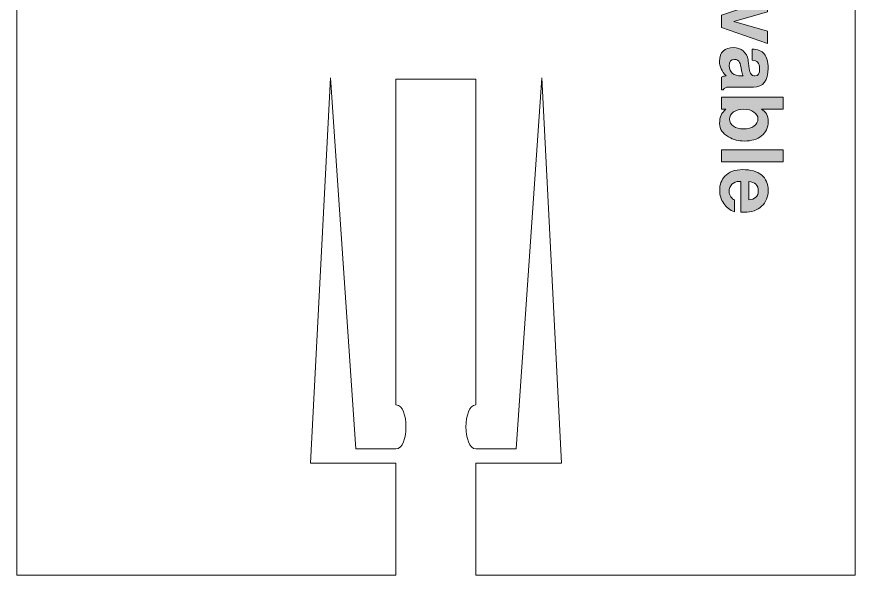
# Model space of a CAD drawing. Header units: inches. Extents: x 0.85 to 9.83, y -3.82 to -0.79.
# Drawn here: x 5.521 to 7.584, y -3.804 to -2.431 of the extents above; entities that cross this region are included whole.
import ezdxf

# ---------------------------------------------------------------- set-up
doc = ezdxf.new("R2010")
doc.units = ezdxf.units.IN
doc.header["$MEASUREMENT"] = 0
doc.layers.add('Layer 1', color=7, linetype='Continuous')

# ---------------------------------------------------------------- blocks, each defined once
blk = doc.blocks.new('block 34')
at = {"layer": 'Layer 1', "color": 7, "lineweight": 5, "true_color": 0xffffff}
for points in [[(7.5839, -3.8038), (7.5839, -3.5284), (7.5839, -0.7952)], [(6.5526, -2.5846), (6.651, -2.5846)], [(6.7495, -3.4932), (6.8126, -2.5809), (6.8611, -3.5284), (6.651, -3.5284), (6.651, -3.8038), (6.9835, -3.8038), (7.5839, -3.8038)], [(6.651, -2.5846), (6.651, -3.385)], [(6.651, -3.4932), (6.7495, -3.4932)]]:
    blk.add_lwpolyline(points, dxfattribs=at)
blk.add_open_spline([(6.651, -3.385), (6.6181, -3.385), (6.6183, -3.4932), (6.651, -3.4932)], degree=3, dxfattribs=at)
blk = doc.blocks.new('block 35')
at = {"layer": 'Layer 1', "color": 7, "lineweight": 5, "true_color": 0xffffff}
for points in [[(5.5214, -3.8038), (5.5214, -3.5284), (5.5214, -0.7952)], [(6.3558, -3.4932), (6.2927, -2.5809), (6.2442, -3.5284), (6.4542, -3.5284), (6.4542, -3.8038), (6.1218, -3.8038), (5.5214, -3.8038)], [(6.4542, -2.5846), (6.4542, -3.385)], [(6.5526, -2.5846), (6.4542, -2.5846)], [(6.4542, -3.4932), (6.3558, -3.4932)]]:
    blk.add_lwpolyline(points, dxfattribs=at)
blk.add_open_spline([(6.4542, -3.385), (6.4871, -3.385), (6.4869, -3.4932), (6.4542, -3.4932)], degree=3, dxfattribs=at)
blk = doc.blocks.new('block 33')
at = {"layer": 'Layer 1'}
for name in ['block 35', 'block 34']:
    blk.add_blockref(name, (0, 0), dxfattribs=at)
blk = doc.blocks.new('block 51')
at = {"layer": 'Layer 1', "true_color": 0xed1f24}
h = blk.add_hatch(color=240, dxfattribs=at)
h.dxf.hatch_style = 2
h.paths.add_polyline_path([(7.3679, -2.4969), (7.255, -2.4577), (7.255, -2.4271), (7.3679, -2.3881), (7.3679, -2.419), (7.2852, -2.4425), (7.3679, -2.466)])
h = blk.add_hatch(color=240, dxfattribs=at)
h.dxf.hatch_style = 2
edge = h.paths.add_edge_path()
edge.add_spline(control_points=[(7.255, -2.6102), (7.255, -2.6102), (7.255, -2.5792), (7.255, -2.5792), (7.2572, -2.5778), (7.2609, -2.5767), (7.266, -2.576), (7.2553, -2.5653), (7.25, -2.5533), (7.25, -2.54), (7.25, -2.5292), (7.253, -2.5209), (7.259, -2.5152), (7.2651, -2.5095), (7.2736, -2.5067), (7.2847, -2.5067), (7.2939, -2.5067), (7.3018, -2.5094), (7.3083, -2.5148), (7.3148, -2.5202), (7.3188, -2.5275), (7.3202, -2.5367), (7.3207, -2.541), (7.3217, -2.5483), (7.3231, -2.5585), (7.324, -2.5646), (7.3255, -2.5691), (7.3276, -2.5718), (7.3296, -2.5745), (7.3328, -2.576), (7.3372, -2.5763), (7.3449, -2.5767), (7.3487, -2.5706), (7.3487, -2.5581), (7.3487, -2.5451), (7.3426, -2.5383), (7.3304, -2.5379), (7.3304, -2.5379), (7.3304, -2.5102), (7.3304, -2.5102), (7.3437, -2.5108), (7.3536, -2.5148), (7.3601, -2.5222), (7.3665, -2.5296), (7.3697, -2.5413), (7.3697, -2.5571), (7.3697, -2.5882), (7.3577, -2.6038), (7.3337, -2.6038), (7.3337, -2.6038), (7.2714, -2.6038), (7.2714, -2.6038), (7.2665, -2.6038), (7.2623, -2.6059), (7.2587, -2.6102), (7.2587, -2.6102), (7.255, -2.6102), (7.255, -2.6102)], knot_values=[0, 0, 0, 0, 1, 1, 1, 2, 2, 2, 3, 3, 3, 4, 4, 4, 5, 5, 5, 6, 6, 6, 7, 7, 7, 8, 8, 8, 9, 9, 9, 10, 10, 10, 11, 11, 11, 12, 12, 12, 13, 13, 13, 14, 14, 14, 15, 15, 15, 16, 16, 16, 17, 17, 17, 18, 18, 18, 19, 19, 19, 19], degree=3, periodic=1)
edge = h.paths.add_edge_path()
edge.add_spline(control_points=[(7.3041, -2.5763), (7.3041, -2.5763), (7.3085, -2.5763), (7.3085, -2.5763), (7.3061, -2.5721), (7.3047, -2.5678), (7.3041, -2.5635), (7.3029, -2.5533), (7.3013, -2.5464), (7.2995, -2.543), (7.2972, -2.5381), (7.293, -2.5356), (7.287, -2.5356), (7.2784, -2.5356), (7.2741, -2.541), (7.2741, -2.5518), (7.2741, -2.5681), (7.2841, -2.5763), (7.3041, -2.5763)], knot_values=[0, 0, 0, 0, 1, 1, 1, 2, 2, 2, 3, 3, 3, 4, 4, 4, 5, 5, 5, 6, 6, 6, 6], degree=3, periodic=1)
h = blk.add_hatch(color=240, dxfattribs=at)
h.dxf.hatch_style = 2
edge = h.paths.add_edge_path()
edge.add_spline(control_points=[(7.3108, -2.7365), (7.2972, -2.7365), (7.2843, -2.7331), (7.2722, -2.7263), (7.2575, -2.7179), (7.2502, -2.7071), (7.2502, -2.6937), (7.2502, -2.6851), (7.2514, -2.6781), (7.2539, -2.6725), (7.2563, -2.6676), (7.2602, -2.6628), (7.2658, -2.6581), (7.2658, -2.6581), (7.255, -2.6581), (7.255, -2.6581), (7.255, -2.6581), (7.255, -2.629), (7.255, -2.629), (7.255, -2.629), (7.4068, -2.629), (7.4068, -2.629), (7.4068, -2.629), (7.4068, -2.6581), (7.4068, -2.6581), (7.4068, -2.6581), (7.3529, -2.6581), (7.3529, -2.6581), (7.3641, -2.6635), (7.3697, -2.6738), (7.3697, -2.689), (7.3697, -2.7035), (7.3643, -2.7151), (7.3535, -2.7236), (7.3427, -2.7322), (7.3284, -2.7365), (7.3108, -2.7365)], knot_values=[0, 0, 0, 0, 1, 1, 1, 2, 2, 2, 3, 3, 3, 4, 4, 4, 5, 5, 5, 6, 6, 6, 7, 7, 7, 8, 8, 8, 9, 9, 9, 10, 10, 10, 11, 11, 11, 12, 12, 12, 12], degree=3, periodic=1)
edge = h.paths.add_edge_path()
edge.add_spline(control_points=[(7.3091, -2.7067), (7.3198, -2.7067), (7.3284, -2.7044), (7.3348, -2.6998), (7.3413, -2.6953), (7.3445, -2.6892), (7.3445, -2.6818), (7.3445, -2.6753), (7.3412, -2.6697), (7.3346, -2.6651), (7.328, -2.6604), (7.3197, -2.6581), (7.3097, -2.6581), (7.2995, -2.6581), (7.2911, -2.6604), (7.2845, -2.665), (7.278, -2.6695), (7.2747, -2.6755), (7.2747, -2.6828), (7.2747, -2.6899), (7.278, -2.6956), (7.2844, -2.7), (7.2909, -2.7045), (7.2991, -2.7067), (7.3091, -2.7067)], knot_values=[0, 0, 0, 0, 1, 1, 1, 2, 2, 2, 3, 3, 3, 4, 4, 4, 5, 5, 5, 6, 6, 6, 7, 7, 7, 8, 8, 8, 8], degree=3, periodic=1)
h = blk.add_hatch(color=240, dxfattribs=at)
h.dxf.hatch_style = 2
h.paths.add_polyline_path([(7.255, -2.7873), (7.255, -2.7581), (7.4068, -2.7581), (7.4068, -2.7873)])
h = blk.add_hatch(color=240, dxfattribs=at)
h.dxf.hatch_style = 2
edge = h.paths.add_edge_path()
edge.add_spline(control_points=[(7.3112, -2.9117), (7.3079, -2.9117), (7.3049, -2.9115), (7.3022, -2.911), (7.3022, -2.911), (7.3022, -2.8362), (7.3022, -2.8362), (7.3014, -2.836), (7.3001, -2.8358), (7.2983, -2.8358), (7.2909, -2.8358), (7.285, -2.8381), (7.2805, -2.8426), (7.276, -2.8472), (7.2737, -2.8531), (7.2737, -2.8604), (7.2737, -2.8652), (7.2751, -2.8697), (7.2779, -2.8738), (7.2805, -2.8775), (7.2835, -2.8799), (7.2868, -2.8808), (7.2868, -2.8808), (7.2868, -2.9104), (7.2868, -2.9104), (7.2759, -2.9065), (7.267, -2.8997), (7.2604, -2.8899), (7.2537, -2.8801), (7.2504, -2.8692), (7.2504, -2.8571), (7.2504, -2.8436), (7.2546, -2.8323), (7.2631, -2.8231), (7.2732, -2.8121), (7.2877, -2.8067), (7.3066, -2.8067), (7.3269, -2.8067), (7.3425, -2.8111), (7.3534, -2.8199), (7.3643, -2.8287), (7.3697, -2.8414), (7.3697, -2.8579), (7.3697, -2.874), (7.3644, -2.887), (7.3536, -2.8969), (7.3428, -2.9067), (7.3287, -2.9117), (7.3112, -2.9117)], knot_values=[0, 0, 0, 0, 1, 1, 1, 2, 2, 2, 3, 3, 3, 4, 4, 4, 5, 5, 5, 6, 6, 6, 7, 7, 7, 8, 8, 8, 9, 9, 9, 10, 10, 10, 11, 11, 11, 12, 12, 12, 13, 13, 13, 14, 14, 14, 15, 15, 15, 16, 16, 16, 16], degree=3, periodic=1)
edge = h.paths.add_edge_path()
edge.add_spline(control_points=[(7.3218, -2.8808), (7.3375, -2.88), (7.3454, -2.8727), (7.3454, -2.859), (7.3454, -2.8451), (7.3375, -2.8374), (7.3218, -2.8358), (7.3218, -2.8358), (7.3218, -2.8808), (7.3218, -2.8808)], knot_values=[0, 0, 0, 0, 1, 1, 1, 2, 2, 2, 3, 3, 3, 3], degree=3, periodic=1)
at = {"layer": 'Layer 1', "lineweight": 0}
for points in [[(7.3679, -2.4969), (7.255, -2.4577), (7.255, -2.4271), (7.3679, -2.3881), (7.3679, -2.419), (7.2852, -2.4425), (7.3679, -2.466), (7.3679, -2.4969)], [(7.255, -2.7873), (7.255, -2.7581), (7.4068, -2.7581), (7.4068, -2.7873), (7.255, -2.7873)]]:
    blk.add_lwpolyline(points, dxfattribs=at)
for points, knots in [([(7.255, -2.6102), (7.255, -2.6102), (7.255, -2.5792), (7.255, -2.5792), (7.2572, -2.5778), (7.2609, -2.5767), (7.266, -2.576), (7.2553, -2.5653), (7.25, -2.5533), (7.25, -2.54), (7.25, -2.5292), (7.253, -2.5209), (7.259, -2.5152), (7.2651, -2.5095), (7.2736, -2.5067), (7.2847, -2.5067), (7.2939, -2.5067), (7.3018, -2.5094), (7.3083, -2.5148), (7.3148, -2.5202), (7.3188, -2.5275), (7.3202, -2.5367), (7.3207, -2.541), (7.3217, -2.5483), (7.3231, -2.5585), (7.324, -2.5646), (7.3255, -2.5691), (7.3276, -2.5718), (7.3296, -2.5745), (7.3328, -2.576), (7.3372, -2.5763), (7.3449, -2.5767), (7.3487, -2.5706), (7.3487, -2.5581), (7.3487, -2.5451), (7.3426, -2.5383), (7.3304, -2.5379), (7.3304, -2.5379), (7.3304, -2.5102), (7.3304, -2.5102), (7.3437, -2.5108), (7.3536, -2.5148), (7.3601, -2.5222), (7.3665, -2.5296), (7.3697, -2.5413), (7.3697, -2.5571), (7.3697, -2.5882), (7.3577, -2.6038), (7.3337, -2.6038), (7.3337, -2.6038), (7.2714, -2.6038), (7.2714, -2.6038), (7.2665, -2.6038), (7.2623, -2.6059), (7.2587, -2.6102), (7.2587, -2.6102), (7.255, -2.6102), (7.255, -2.6102)], [0, 0, 0, 0, 1, 1, 1, 2, 2, 2, 3, 3, 3, 4, 4, 4, 5, 5, 5, 6, 6, 6, 7, 7, 7, 8, 8, 8, 9, 9, 9, 10, 10, 10, 11, 11, 11, 12, 12, 12, 13, 13, 13, 14, 14, 14, 15, 15, 15, 16, 16, 16, 17, 17, 17, 18, 18, 18, 19, 19, 19, 19]), ([(7.3041, -2.5763), (7.3041, -2.5763), (7.3085, -2.5763), (7.3085, -2.5763), (7.3061, -2.5721), (7.3047, -2.5678), (7.3041, -2.5635), (7.3029, -2.5533), (7.3013, -2.5464), (7.2995, -2.543), (7.2972, -2.5381), (7.293, -2.5356), (7.287, -2.5356), (7.2784, -2.5356), (7.2741, -2.541), (7.2741, -2.5518), (7.2741, -2.5681), (7.2841, -2.5763), (7.3041, -2.5763)], [0, 0, 0, 0, 1, 1, 1, 2, 2, 2, 3, 3, 3, 4, 4, 4, 5, 5, 5, 6, 6, 6, 6]), ([(7.3108, -2.7365), (7.2972, -2.7365), (7.2843, -2.7331), (7.2722, -2.7263), (7.2575, -2.7179), (7.2502, -2.7071), (7.2502, -2.6937), (7.2502, -2.6851), (7.2514, -2.6781), (7.2539, -2.6725), (7.2563, -2.6676), (7.2602, -2.6628), (7.2658, -2.6581), (7.2658, -2.6581), (7.255, -2.6581), (7.255, -2.6581), (7.255, -2.6581), (7.255, -2.629), (7.255, -2.629), (7.255, -2.629), (7.4068, -2.629), (7.4068, -2.629), (7.4068, -2.629), (7.4068, -2.6581), (7.4068, -2.6581), (7.4068, -2.6581), (7.3529, -2.6581), (7.3529, -2.6581), (7.3641, -2.6635), (7.3697, -2.6738), (7.3697, -2.689), (7.3697, -2.7035), (7.3643, -2.7151), (7.3535, -2.7236), (7.3427, -2.7322), (7.3284, -2.7365), (7.3108, -2.7365)], [0, 0, 0, 0, 1, 1, 1, 2, 2, 2, 3, 3, 3, 4, 4, 4, 5, 5, 5, 6, 6, 6, 7, 7, 7, 8, 8, 8, 9, 9, 9, 10, 10, 10, 11, 11, 11, 12, 12, 12, 12]), ([(7.3091, -2.7067), (7.3198, -2.7067), (7.3284, -2.7044), (7.3348, -2.6998), (7.3413, -2.6953), (7.3445, -2.6892), (7.3445, -2.6818), (7.3445, -2.6753), (7.3412, -2.6697), (7.3346, -2.6651), (7.328, -2.6604), (7.3197, -2.6581), (7.3097, -2.6581), (7.2995, -2.6581), (7.2911, -2.6604), (7.2845, -2.665), (7.278, -2.6695), (7.2747, -2.6755), (7.2747, -2.6828), (7.2747, -2.6899), (7.278, -2.6956), (7.2844, -2.7), (7.2909, -2.7045), (7.2991, -2.7067), (7.3091, -2.7067)], [0, 0, 0, 0, 1, 1, 1, 2, 2, 2, 3, 3, 3, 4, 4, 4, 5, 5, 5, 6, 6, 6, 7, 7, 7, 8, 8, 8, 8]), ([(7.3112, -2.9117), (7.3079, -2.9117), (7.3049, -2.9115), (7.3022, -2.911), (7.3022, -2.911), (7.3022, -2.8362), (7.3022, -2.8362), (7.3014, -2.836), (7.3001, -2.8358), (7.2983, -2.8358), (7.2909, -2.8358), (7.285, -2.8381), (7.2805, -2.8426), (7.276, -2.8472), (7.2737, -2.8531), (7.2737, -2.8604), (7.2737, -2.8652), (7.2751, -2.8697), (7.2779, -2.8738), (7.2805, -2.8775), (7.2835, -2.8799), (7.2868, -2.8808), (7.2868, -2.8808), (7.2868, -2.9104), (7.2868, -2.9104), (7.2759, -2.9065), (7.267, -2.8997), (7.2604, -2.8899), (7.2537, -2.8801), (7.2504, -2.8692), (7.2504, -2.8571), (7.2504, -2.8436), (7.2546, -2.8323), (7.2631, -2.8231), (7.2732, -2.8121), (7.2877, -2.8067), (7.3066, -2.8067), (7.3269, -2.8067), (7.3425, -2.8111), (7.3534, -2.8199), (7.3643, -2.8287), (7.3697, -2.8414), (7.3697, -2.8579), (7.3697, -2.874), (7.3644, -2.887), (7.3536, -2.8969), (7.3428, -2.9067), (7.3287, -2.9117), (7.3112, -2.9117)], [0, 0, 0, 0, 1, 1, 1, 2, 2, 2, 3, 3, 3, 4, 4, 4, 5, 5, 5, 6, 6, 6, 7, 7, 7, 8, 8, 8, 9, 9, 9, 10, 10, 10, 11, 11, 11, 12, 12, 12, 13, 13, 13, 14, 14, 14, 15, 15, 15, 16, 16, 16, 16]), ([(7.3218, -2.8808), (7.3375, -2.88), (7.3454, -2.8727), (7.3454, -2.859), (7.3454, -2.8451), (7.3375, -2.8374), (7.3218, -2.8358), (7.3218, -2.8358), (7.3218, -2.8808), (7.3218, -2.8808)], [0, 0, 0, 0, 1, 1, 1, 2, 2, 2, 3, 3, 3, 3])]:
    blk.add_open_spline(points, degree=3, knots=knots, dxfattribs=at)

msp = doc.modelspace()

# ---------------------------------------------------------------- block references
at = {"layer": 'Layer 1'}
for name in ['block 33', 'block 51']:
    msp.add_blockref(name, (0, 0), dxfattribs=at)

doc.saveas('drawing.dxf')
